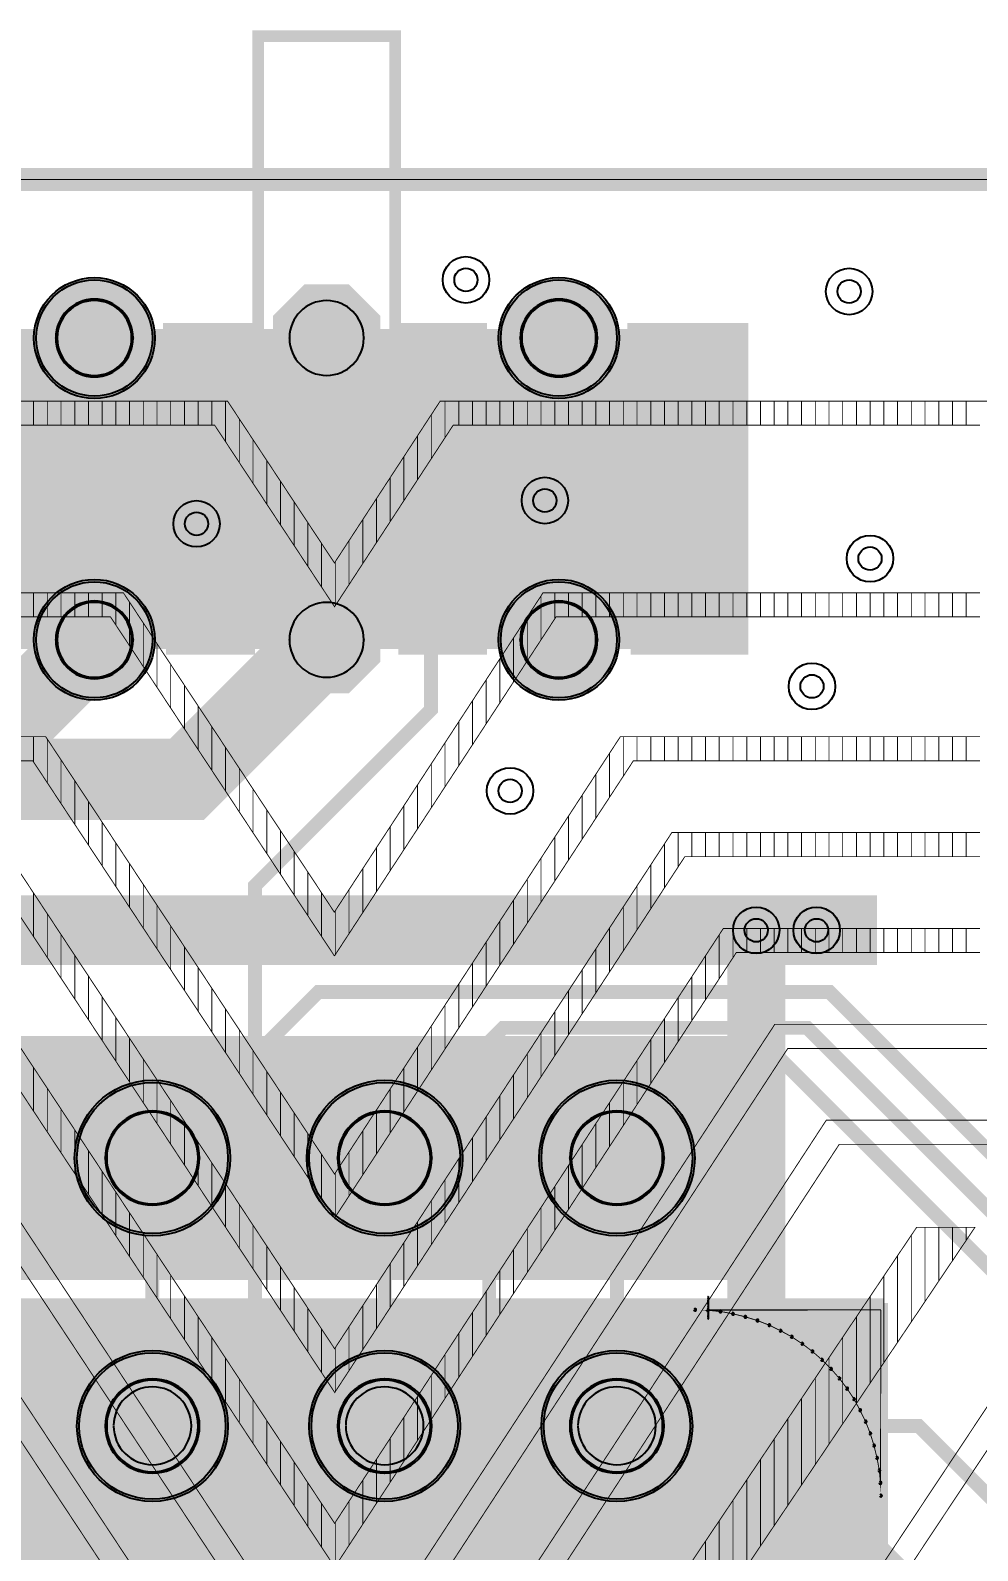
# Model space of a CAD drawing. Extents: x -57 to 2380, y -38 to 1737.
# Drawn here: x 462 to 870, y 1083 to 1737 of the extents above; entities that cross this region are included whole.
import ezdxf

# ---------------------------------------------------------------- set-up
doc = ezdxf.new("R2010")
doc.units = 9
for name, color, linetype, true_color in [('BoardOutline', 7, 'Continuous', 0xff00ff), ('BottomLayer', 7, 'Continuous', 0x0000ff), ('BottomSolderMaskLayer', 7, 'Continuous', 0xaa00ff), ('Document', 7, 'Continuous', 0xffffff), ('Hole', 7, 'Continuous', 0x222222), ('Multi-Layer', 7, 'Continuous', 0xc0c0c0), ('TopLayer', 7, 'Continuous', 0xff0000), ('TopSilkLayer', 7, 'Continuous', 0xffff00), ('TopSolderMaskLayer', 7, 'Continuous', 0x800080)]:
    doc.layers.add(name, color=color, linetype=linetype, true_color=true_color)

msp = doc.modelspace()

# ---------------------------------------------------------------- hatches: boundary and pattern name
at = {"layer": 'BottomSolderMaskLayer'}
for points in [[(464, 1604.96, 1), (516, 1604.96, 1)], [(664, 1604.96, 1), (716, 1604.96, 1)], [(464, 1475.04, 1), (516, 1475.04, 1)], [(664, 1475.04, 1), (716, 1475.04, 1)], [(481.5, 1251.97, 1), (548.5, 1251.97, 1)], [(581.5, 1251.97, 1), (648.5, 1251.97, 1)], [(681.5, 1251.97, 1), (748.5, 1251.97, 1)], [(482.5, 1136.61, 1), (547.5, 1136.61, 1)], [(582.5, 1136.61, 1), (647.5, 1136.61, 1)], [(682.5, 1136.61, 1), (747.5, 1136.61, 1)]]:
    msp.add_hatch(color=256, dxfattribs=at).paths.add_polyline_path(points)
at = {"layer": 'Document'}
for points in [[(769.13, 1608.89), (410.87, 1608.89), (410.87, 1471.1), (769.13, 1471.1)], [(765, 1201.97), (765, 1301.97), (65, 1301.97), (65, 1201.97)], [(830, 1191.61), (5, 1191.61), (5, 486.61), (830, 486.61)]]:
    msp.add_hatch(color=256, dxfattribs=at).paths.add_polyline_path(points)
at = {"layer": 'Multi-Layer'}
for points in [[(465, 1604.96, 1), (515, 1604.96, 1)], [(665, 1604.96, 1), (715, 1604.96, 1)], [(599.57, 1581.86), (613.1, 1595.39), (613.1, 1614.52), (599.57, 1628.05), (580.43, 1628.05), (566.9, 1614.52), (566.9, 1595.39), (580.43, 1581.86)], [(465, 1475.04, 1), (515, 1475.04, 1)], [(665, 1475.04, 1), (715, 1475.04, 1)], [(599.57, 1451.94), (613.1, 1465.47), (613.1, 1484.6), (599.57, 1498.13), (580.43, 1498.13), (566.9, 1484.6), (566.9, 1465.47), (580.43, 1451.94)], [(482.5, 1251.97, 1), (547.5, 1251.97, 1)], [(582.5, 1251.97, 1), (647.5, 1251.97, 1)], [(682.5, 1251.97, 1), (747.5, 1251.97, 1)], [(483.5, 1136.61, 1), (546.5, 1136.61, 1)], [(583.5, 1136.61, 1), (646.5, 1136.61, 1)], [(683.5, 1136.61, 1), (746.5, 1136.61, 1)]]:
    msp.add_hatch(color=256, dxfattribs=at).paths.add_polyline_path(points)
at = {"layer": 'TopSolderMaskLayer'}
for points in [[(464, 1604.96, 1), (516, 1604.96, 1)], [(664, 1604.96, 1), (716, 1604.96, 1)], [(464, 1475.04, 1), (516, 1475.04, 1)], [(664, 1475.04, 1), (716, 1475.04, 1)], [(481.5, 1251.97, 1), (548.5, 1251.97, 1)], [(581.5, 1251.97, 1), (648.5, 1251.97, 1)], [(681.5, 1251.97, 1), (748.5, 1251.97, 1)], [(482.5, 1136.61, 1), (547.5, 1136.61, 1)], [(582.5, 1136.61, 1), (647.5, 1136.61, 1)], [(682.5, 1136.61, 1), (747.5, 1136.61, 1)]]:
    msp.add_hatch(color=256, dxfattribs=at).paths.add_polyline_path(points)

# ---------------------------------------------------------------- linework, layer by layer
at = {"layer": 'BoardOutline', "const_width": 10}
msp.add_lwpolyline([(2165.35, 1673.22), (118.11, 1673.22)], dxfattribs=at)
at = {"layer": 'BottomLayer'}
for points, const_width in [([(1900, 215), (1860, 215), (1760, 115), (325, 115), (55, 385), (55, 725), (30, 750), (30, 1290), (160, 1420), (434.96, 1420), (490, 1475.04), (490, 1604.96)], 35), ([(590, 1475.04), (590, 1604.96)], 35), ([(315, 1251.97), (413.03, 1350), (775, 1350), (827, 1350)], 30), ([(515, 1136.61), (515, 1251.97), (586.51, 1323.48), (806.51, 1323.48), (915.5, 1214.5), (1065, 1065), (1260, 1065), (1430.31, 894.68), (1458.42, 894.68), (1458.42, 926.06), (1458.3, 926.18)], 6), ([(1458.03, 860.08), (1434.92, 860.08), (1245, 1050), (1055, 1050), (797, 1308), (666, 1308), (615, 1257), (615, 1251.97), (615, 1136.61)], 6), ([(1457.91, 794.72), (1457.91, 827.01), (1457.95, 827.05), (1442.95, 827.05), (1235, 1035), (1045, 1035), (786, 1294), (684, 1294), (660, 1270), (660, 1121), (635, 1096), (454.61, 1096), (415, 1135.61), (415, 1136.61), (415, 1251.97)], 6), ([(925, 1045), (925, 1056.61), (845, 1136.61), (715, 1136.61), (715, 1251.97)], 6)]:
    msp.add_lwpolyline(points, dxfattribs=dict(at, const_width=const_width))
at = {"layer": 'BottomSolderMaskLayer'}
for points in [[(473.36, 1604.86), (473.36, 1605.06)], [(506.64, 1604.86), (506.64, 1605.06)], [(673.36, 1604.86), (673.36, 1605.06)], [(706.64, 1604.86), (706.64, 1605.06)], [(473.36, 1474.94), (473.36, 1475.14)], [(506.64, 1474.94), (506.64, 1475.14)], [(673.36, 1474.94), (673.36, 1475.14)], [(706.64, 1474.94), (706.64, 1475.14)], [(494.71, 1251.98), (494.71, 1251.96)], [(535.29, 1251.98), (535.29, 1251.96)], [(594.71, 1251.98), (594.71, 1251.96)], [(635.29, 1251.98), (635.29, 1251.96)], [(694.71, 1251.98), (694.71, 1251.96)], [(735.29, 1251.98), (735.29, 1251.96)], [(514.99, 1156.91), (515.01, 1156.91)], [(614.99, 1156.91), (615.01, 1156.91)], [(714.99, 1156.91), (715.01, 1156.91)], [(514.99, 1116.31), (515.01, 1116.31)], [(614.99, 1116.31), (615.01, 1116.31)], [(714.99, 1116.31), (715.01, 1116.31)]]:
    msp.add_lwpolyline(points, close=True, dxfattribs=at)
for centre, radius in [((490, 1604.96), 26), ((690, 1604.96), 26), ((490, 1475.04), 26), ((690, 1475.04), 26), ((515, 1251.97), 33.5), ((615, 1251.97), 33.5), ((715, 1251.97), 33.5), ((515, 1136.61), 32.5), ((615, 1136.61), 32.5), ((715, 1136.61), 32.5)]:
    msp.add_circle(centre, radius, dxfattribs=at)
for centre, radius, start, end in [((490, 1605.06), 16.64, 360, 540), ((690, 1605.06), 16.64, 360, 540), ((490, 1604.86), 16.64, 540, 360), ((690, 1604.86), 16.64, 540, 360), ((490, 1475.14), 16.64, 360, 540), ((690, 1475.14), 16.64, 360, 540), ((490, 1474.94), 16.64, 540, 360), ((690, 1474.94), 16.64, 540, 360), ((515, 1251.98), 20.29, 360, 180), ((615, 1251.98), 20.29, 360, 180), ((715, 1251.98), 20.29, 360, 180), ((515, 1251.96), 20.29, 180, 360), ((615, 1251.96), 20.29, 180, 360), ((715, 1251.96), 20.29, 180, 360), ((514.99, 1136.61), 20.3, 450, 270), ((515.01, 1136.61), 20.3, 270, 450), ((614.99, 1136.61), 20.3, 450, 270), ((615.01, 1136.61), 20.3, 270, 450), ((714.99, 1136.61), 20.3, 450, 270), ((715.01, 1136.61), 20.3, 270, 450)]:
    msp.add_arc(centre, radius, start, end, dxfattribs=at)
at = {"layer": 'Document'}
for points, const_width in [([(-0.4, 1673.17), (2283.06, 1673.17), (2283.06, 836.56), (2283.06, -0.05), (-0.4, -0.05), (-0.4, 836.56), (-0.4, 1673.17)], 0.39), ([(401.89, 1309.51), (593.49, 1019.54), (782.99, 1309.51), (1045.88, 1309.51), (727.92, 830.6), (1045.63, 349.48), (786.61, 349.48), (593.91, 641.68), (403.25, 349.48), (142.92, 349.48), (460.55, 830.49), (139.94, 1309.51), (401.89, 1309.51)], 0.39), ([(162.17, 359.84), (397.64, 359.84), (593.86, 660.56), (792.19, 359.84), (1026.38, 359.84), (715.5, 830.62), (1026.58, 1299.15), (788.59, 1299.15), (593.54, 1000.69), (396.32, 1299.15), (159.33, 1299.15), (472.99, 830.53), (162.17, 359.84)], 0.39), ([(379.52, 1268.23), (593.5, 944.39), (805.15, 1268.23), (968.75, 1268.23), (678.24, 830.66), (968.72, 390.77), (808.67, 390.77), (593.54, 716.95), (380.72, 390.77), (219.47, 390.77), (509.95, 830.65), (217.07, 1268.23), (379.52, 1268.23)], 0.39), ([(238.73, 401.13), (375.11, 401.13), (593.5, 735.83), (814.25, 401.13), (949.47, 401.13), (667.71, 827.81), (665.82, 830.67), (949.44, 1257.87), (810.75, 1257.87), (593.54, 925.53), (373.95, 1257.87), (236.46, 1257.87), (522.39, 830.69), (238.73, 401.13)], 0.39), ([(1.9, 1186.61), (1.9, 486.61), (828.7, 486.61), (828.7, 1186.61), (1.9, 1186.61)], 6), ([(765, 1186.61), (765, 1086.61), (65, 1086.61), (65, 1186.61), (765, 1186.61)], 5)]:
    msp.add_lwpolyline(points, close=True, dxfattribs=dict(at, const_width=const_width))
at = {"layer": 'Document', "const_width": 0.39}
for points in [[(1547.22, 1577.82), (638.92, 1577.82), (593.38, 1508.14), (547.33, 1577.82), (-0.54, 1577.82)], [(463.82, 1567.47), (463.82, 1577.82)], [(469.73, 1567.47), (469.73, 1577.82)], [(475.63, 1567.47), (475.63, 1577.82)], [(481.54, 1567.47), (481.54, 1577.82)], [(487.44, 1567.47), (487.44, 1577.82)], [(493.35, 1567.47), (493.35, 1577.82)], [(499.25, 1567.47), (499.25, 1577.82)], [(505.16, 1567.47), (505.16, 1577.82)], [(511.06, 1567.47), (511.06, 1577.82)], [(516.97, 1567.47), (516.97, 1577.82)], [(522.87, 1567.47), (522.87, 1577.82)], [(528.78, 1567.47), (528.78, 1577.82)], [(534.69, 1567.47), (534.69, 1577.82)], [(540.59, 1567.47), (540.59, 1577.82)], [(546.5, 1560.31), (546.5, 1577.82)], [(640.98, 1562.05), (640.98, 1577.82)], [(646.89, 1567.47), (646.89, 1577.82)], [(652.8, 1567.47), (652.8, 1577.82)], [(658.7, 1567.47), (658.7, 1577.82)], [(664.61, 1567.47), (664.61, 1577.82)], [(670.51, 1567.47), (670.51, 1577.82)], [(676.42, 1567.47), (676.42, 1577.82)], [(682.32, 1567.47), (682.32, 1577.82)], [(688.23, 1567.47), (688.23, 1577.82)], [(694.13, 1567.47), (694.13, 1577.82)], [(700.04, 1567.47), (700.04, 1577.82)], [(705.95, 1567.47), (705.95, 1577.82)], [(711.85, 1567.47), (711.85, 1577.82)], [(717.76, 1567.47), (717.76, 1577.82)], [(723.66, 1567.47), (723.66, 1577.82)], [(729.57, 1567.47), (729.57, 1577.82)], [(735.47, 1567.47), (735.47, 1577.82)], [(741.38, 1567.47), (741.38, 1577.82)], [(747.28, 1567.47), (747.28, 1577.82)], [(753.19, 1567.47), (753.19, 1577.82)], [(759.09, 1567.47), (759.09, 1577.82)], [(765, 1567.47), (765, 1577.82)], [(770.91, 1567.47), (770.91, 1577.82)], [(776.81, 1567.47), (776.81, 1577.82)], [(782.72, 1567.47), (782.72, 1577.82)], [(788.62, 1567.47), (788.62, 1577.82)], [(794.53, 1567.47), (794.53, 1577.82)], [(800.43, 1567.47), (800.43, 1577.82)], [(806.34, 1567.47), (806.34, 1577.82)], [(812.24, 1567.47), (812.24, 1577.82)], [(818.15, 1567.47), (818.15, 1577.82)], [(824.06, 1567.47), (824.06, 1577.82)], [(829.96, 1567.47), (829.96, 1577.82)], [(835.87, 1567.47), (835.87, 1577.82)], [(841.77, 1567.47), (841.77, 1577.82)], [(847.68, 1567.47), (847.68, 1577.82)], [(853.58, 1567.47), (853.58, 1577.82)], [(859.49, 1567.47), (859.49, 1577.82)], [(865.39, 1567.47), (865.39, 1577.82)], [(635.08, 1553.01), (635.08, 1571.94)], [(457.91, 1567.47), (463.82, 1567.47), (469.73, 1567.47), (475.63, 1567.47), (481.54, 1567.47), (487.44, 1567.47), (493.35, 1567.47), (499.25, 1567.47), (505.16, 1567.47), (511.06, 1567.47), (516.97, 1567.47), (522.87, 1567.47), (528.78, 1567.47), (534.69, 1567.47), (540.59, 1567.47), (541.76, 1567.47), (564.21, 1533.49), (587.84, 1497.74), (593.43, 1489.28), (593.74, 1489.76), (623.27, 1534.94), (640.98, 1562.05), (644.53, 1567.47), (646.89, 1567.47), (652.8, 1567.47), (658.7, 1567.47), (664.61, 1567.47), (670.51, 1567.47), (676.42, 1567.47), (682.32, 1567.47), (688.23, 1567.47), (694.13, 1567.47), (700.04, 1567.47), (705.95, 1567.47), (711.85, 1567.47), (717.76, 1567.47), (723.66, 1567.47), (729.57, 1567.47), (735.47, 1567.47), (741.38, 1567.47), (747.28, 1567.47), (753.19, 1567.47), (759.09, 1567.47), (765, 1567.47), (770.91, 1567.47), (776.81, 1567.47), (782.72, 1567.47), (788.62, 1567.47), (794.53, 1567.47), (800.43, 1567.47), (806.34, 1567.47), (812.24, 1567.47), (818.15, 1567.47), (824.06, 1567.47), (829.96, 1567.47), (835.87, 1567.47), (841.77, 1567.47), (847.68, 1567.47), (853.58, 1567.47), (859.49, 1567.47), (865.39, 1567.47), (871.3, 1567.47)], [(644.53, 1567.47), (593.43, 1489.28), (541.76, 1567.47)], [(552.4, 1551.37), (552.4, 1570.15)], [(558.31, 1542.43), (558.31, 1561.21)], [(629.17, 1543.98), (629.17, 1562.91)], [(564.21, 1533.49), (564.21, 1552.28)], [(623.27, 1534.94), (623.27, 1553.87)], [(617.36, 1525.9), (617.36, 1544.84)], [(570.12, 1524.55), (570.12, 1543.34)], [(576.02, 1515.62), (576.02, 1534.4)], [(611.46, 1516.87), (611.46, 1535.8)], [(581.93, 1506.68), (581.93, 1525.46)], [(605.55, 1507.83), (605.55, 1526.76)], [(587.84, 1497.74), (587.84, 1516.52)], [(599.65, 1498.8), (599.65, 1517.73)], [(593.74, 1489.76), (593.74, 1508.69)], [(871.3, 1495.26), (865.39, 1495.26), (859.49, 1495.26), (853.58, 1495.26), (847.68, 1495.26), (841.77, 1495.26), (835.87, 1495.26), (829.96, 1495.26), (824.06, 1495.26), (818.15, 1495.26), (812.24, 1495.26), (806.34, 1495.26), (800.43, 1495.26), (794.53, 1495.26), (788.62, 1495.26), (782.72, 1495.26), (776.81, 1495.26), (770.91, 1495.26), (765, 1495.26), (759.09, 1495.26), (753.19, 1495.26), (747.28, 1495.26), (741.38, 1495.26), (735.47, 1495.26), (729.57, 1495.26), (723.66, 1495.26), (717.76, 1495.26), (711.85, 1495.26), (705.95, 1495.26), (700.04, 1495.26), (694.13, 1495.26), (688.23, 1495.26), (683.18, 1495.26), (623.27, 1403.61), (617.36, 1394.57), (611.46, 1385.54), (605.55, 1376.5), (593.33, 1357.81), (581.93, 1375.06), (546.5, 1428.68), (534.69, 1446.56), (522.87, 1464.43), (505.16, 1491.24), (502.5, 1495.26), (499.25, 1495.26), (493.35, 1495.26), (487.44, 1495.26), (481.54, 1495.26), (475.63, 1495.26), (469.73, 1495.26), (463.82, 1495.26), (457.91, 1495.26)], [(463.82, 1484.9), (463.82, 1495.26)], [(469.73, 1484.9), (469.73, 1495.26)], [(475.63, 1484.9), (475.63, 1495.26)], [(481.54, 1484.9), (481.54, 1495.26)], [(487.44, 1484.9), (487.44, 1495.26)], [(493.35, 1484.9), (493.35, 1495.26)], [(499.25, 1481.4), (499.25, 1495.26)], [(502.5, 1495.26), (593.33, 1357.81), (683.18, 1495.26)], [(682.32, 1475.02), (682.32, 1493.95)], [(688.23, 1484.06), (688.23, 1495.26)], [(694.13, 1484.9), (694.13, 1495.26)], [(700.04, 1484.9), (700.04, 1495.26)], [(705.95, 1484.9), (705.95, 1495.26)], [(711.85, 1484.9), (711.85, 1495.26)], [(717.76, 1484.9), (717.76, 1495.26)], [(723.66, 1484.9), (723.66, 1495.26)], [(729.57, 1484.9), (729.57, 1495.26)], [(735.47, 1484.9), (735.47, 1495.26)], [(741.38, 1484.9), (741.38, 1495.26)], [(747.28, 1484.9), (747.28, 1495.26)], [(753.19, 1484.9), (753.19, 1495.26)], [(759.09, 1484.9), (759.09, 1495.26)], [(765, 1484.9), (765, 1495.26)], [(770.91, 1484.9), (770.91, 1495.26)], [(776.81, 1484.9), (776.81, 1495.26)], [(782.72, 1484.9), (782.72, 1495.26)], [(788.62, 1484.9), (788.62, 1495.26)], [(794.53, 1484.9), (794.53, 1495.26)], [(800.43, 1484.9), (800.43, 1495.26)], [(806.34, 1484.9), (806.34, 1495.26)], [(812.24, 1484.9), (812.24, 1495.26)], [(818.15, 1484.9), (818.15, 1495.26)], [(824.06, 1484.9), (824.06, 1495.26)], [(829.96, 1484.9), (829.96, 1495.26)], [(835.87, 1484.9), (835.87, 1495.26)], [(841.77, 1484.9), (841.77, 1495.26)], [(847.68, 1484.9), (847.68, 1495.26)], [(853.58, 1484.9), (853.58, 1495.26)], [(859.49, 1484.9), (859.49, 1495.26)], [(865.39, 1484.9), (865.39, 1495.26)], [(505.16, 1472.46), (505.16, 1491.24)], [(457.91, 1484.9), (463.82, 1484.9), (469.73, 1484.9), (475.63, 1484.9), (481.54, 1484.9), (487.44, 1484.9), (493.35, 1484.9), (496.94, 1484.9), (593.38, 1338.95)], [(511.06, 1463.52), (511.06, 1482.31)], [(688.78, 1484.9), (593.38, 1338.95), (617.36, 1375.64), (623.27, 1384.68), (646.89, 1420.81), (658.7, 1438.88), (664.61, 1447.92), (670.51, 1456.95), (676.42, 1465.99), (688.78, 1484.9), (694.13, 1484.9), (700.04, 1484.9), (705.95, 1484.9), (711.85, 1484.9), (717.76, 1484.9), (723.66, 1484.9), (729.57, 1484.9), (735.47, 1484.9), (741.38, 1484.9), (747.28, 1484.9), (753.19, 1484.9), (759.09, 1484.9), (765, 1484.9), (770.91, 1484.9), (776.81, 1484.9), (782.72, 1484.9), (788.62, 1484.9), (794.53, 1484.9), (800.43, 1484.9), (806.34, 1484.9), (812.24, 1484.9), (818.15, 1484.9), (824.06, 1484.9), (829.96, 1484.9), (835.87, 1484.9), (841.77, 1484.9), (847.68, 1484.9), (853.58, 1484.9), (859.49, 1484.9), (865.39, 1484.9), (871.3, 1484.9)], [(676.42, 1465.99), (676.42, 1484.92)], [(516.97, 1454.59), (516.97, 1473.37)], [(670.51, 1456.95), (670.51, 1475.88)], [(664.61, 1447.92), (664.61, 1466.85)], [(522.87, 1445.65), (522.87, 1464.43)], [(528.78, 1436.71), (528.78, 1455.5)], [(658.7, 1438.88), (658.7, 1457.81)], [(534.69, 1427.77), (534.69, 1446.56)], [(652.8, 1429.85), (652.8, 1448.78)], [(646.89, 1420.81), (646.89, 1439.74)], [(871.3, 1433.35), (865.39, 1433.35), (859.49, 1433.35), (853.58, 1433.35), (847.68, 1433.35), (841.77, 1433.35), (835.87, 1433.35), (829.96, 1433.35), (824.06, 1433.35), (818.15, 1433.35), (812.24, 1433.35), (806.34, 1433.35), (800.43, 1433.35), (794.53, 1433.35), (788.62, 1433.35), (782.72, 1433.35), (776.81, 1433.35), (770.91, 1433.35), (765, 1433.35), (759.09, 1433.35), (753.19, 1433.35), (747.28, 1433.35), (741.38, 1433.35), (735.47, 1433.35), (729.57, 1433.35), (723.66, 1433.35), (717.76, 1433.35), (716.5, 1433.35), (593.43, 1245.05), (581.93, 1262.46), (564.21, 1289.28), (558.31, 1298.22), (540.59, 1325.03), (534.69, 1333.97), (522.87, 1351.85), (499.25, 1387.6), (481.54, 1414.42), (475.63, 1423.36), (469.03, 1433.35), (463.82, 1433.35), (457.91, 1433.35)], [(463.82, 1422.45), (463.82, 1433.35)], [(469.03, 1433.35), (593.43, 1245.05)], [(540.59, 1418.84), (540.59, 1437.62)], [(717.76, 1416.34), (717.76, 1433.35)], [(723.66, 1422.99), (723.66, 1433.35)], [(729.57, 1422.99), (729.57, 1433.35)], [(735.47, 1422.99), (735.47, 1433.35)], [(741.38, 1422.99), (741.38, 1433.35)], [(747.28, 1422.99), (747.28, 1433.35)], [(753.19, 1422.99), (753.19, 1433.35)], [(759.09, 1422.99), (759.09, 1433.35)], [(765, 1422.99), (765, 1433.35)], [(770.91, 1422.99), (770.91, 1433.35)], [(776.81, 1422.99), (776.81, 1433.35)], [(782.72, 1422.99), (782.72, 1433.35)], [(788.62, 1422.99), (788.62, 1433.35)], [(794.53, 1422.99), (794.53, 1433.35)], [(800.43, 1422.99), (800.43, 1433.35)], [(806.34, 1422.99), (806.34, 1433.35)], [(812.24, 1422.99), (812.24, 1433.35)], [(818.15, 1422.99), (818.15, 1433.35)], [(824.06, 1422.99), (824.06, 1433.35)], [(829.96, 1422.99), (829.96, 1433.35)], [(835.87, 1422.99), (835.87, 1433.35)], [(841.77, 1422.99), (841.77, 1433.35)], [(847.68, 1422.99), (847.68, 1433.35)], [(853.58, 1422.99), (853.58, 1433.35)], [(859.49, 1422.99), (859.49, 1433.35)], [(865.39, 1422.99), (865.39, 1433.35)], [(469.73, 1413.51), (469.73, 1432.3)], [(546.5, 1409.9), (546.5, 1428.68)], [(640.98, 1411.78), (640.98, 1430.71)], [(457.91, 1422.99), (463.46, 1422.99), (463.82, 1422.45), (469.73, 1413.51), (475.63, 1404.57), (487.44, 1386.69), (505.16, 1359.88), (522.87, 1333.06), (534.69, 1315.19), (540.59, 1306.25), (558.31, 1279.43), (576.02, 1252.62), (593.48, 1226.2), (593.74, 1226.59), (599.65, 1235.63), (605.55, 1244.67), (611.46, 1253.7), (722.11, 1422.99), (723.66, 1422.99), (729.57, 1422.99), (735.47, 1422.99), (741.38, 1422.99), (747.28, 1422.99), (753.19, 1422.99), (759.09, 1422.99), (765, 1422.99), (770.91, 1422.99), (776.81, 1422.99), (782.72, 1422.99), (788.62, 1422.99), (794.53, 1422.99), (800.43, 1422.99), (806.34, 1422.99), (812.24, 1422.99), (818.15, 1422.99), (824.06, 1422.99), (829.96, 1422.99), (835.87, 1422.99), (841.77, 1422.99), (847.68, 1422.99), (853.58, 1422.99), (859.49, 1422.99), (865.39, 1422.99), (871.3, 1422.99)], [(722.11, 1422.99), (593.48, 1226.2), (463.46, 1422.99)], [(475.63, 1404.57), (475.63, 1423.36)], [(635.08, 1402.74), (635.08, 1421.68)], [(711.85, 1407.3), (711.85, 1426.23)], [(481.54, 1395.63), (481.54, 1414.42)], [(552.4, 1400.96), (552.4, 1419.75)], [(705.95, 1398.27), (705.95, 1417.2)], [(558.31, 1392.03), (558.31, 1410.81)], [(629.17, 1393.71), (629.17, 1412.64)], [(700.04, 1389.23), (700.04, 1408.16)], [(487.44, 1386.69), (487.44, 1405.48)], [(564.21, 1383.09), (564.21, 1401.87)], [(623.27, 1384.68), (623.27, 1403.61)], [(493.35, 1377.76), (493.35, 1396.54)], [(617.36, 1375.64), (617.36, 1394.57)], [(694.13, 1380.2), (694.13, 1399.13)], [(446.63, 1392.06), (593.45, 1169.88), (738.66, 1392.06)], [(871.3, 1392.06), (865.39, 1392.06), (859.49, 1392.06), (853.58, 1392.06), (847.68, 1392.06), (841.77, 1392.06), (835.87, 1392.06), (829.96, 1392.06), (824.06, 1392.06), (818.15, 1392.06), (812.24, 1392.06), (806.34, 1392.06), (800.43, 1392.06), (794.53, 1392.06), (788.62, 1392.06), (782.72, 1392.06), (776.81, 1392.06), (770.91, 1392.06), (765, 1392.06), (759.09, 1392.06), (753.19, 1392.06), (747.28, 1392.06), (741.38, 1392.06), (738.66, 1392.06), (729.57, 1378.15), (723.66, 1369.12), (711.85, 1351.05), (694.13, 1323.94), (676.42, 1296.83), (664.61, 1278.76), (658.7, 1269.72), (646.89, 1251.65), (629.17, 1224.54), (611.46, 1197.43), (599.65, 1179.36), (593.74, 1170.33), (593.45, 1169.88), (564.21, 1214.12), (558.31, 1223.06), (552.4, 1231.99), (546.5, 1240.93), (540.59, 1249.87), (516.97, 1285.62), (511.06, 1294.55), (505.16, 1303.49), (481.54, 1339.24), (475.63, 1348.18), (452.01, 1383.92)], [(499.25, 1368.82), (499.25, 1387.6)], [(570.12, 1374.15), (570.12, 1392.94)], [(688.23, 1371.16), (688.23, 1390.09)], [(735.47, 1368.26), (735.47, 1387.19)], [(741.38, 1377.29), (741.38, 1392.06)], [(747.28, 1381.71), (747.28, 1392.06)], [(753.19, 1381.71), (753.19, 1392.06)], [(759.09, 1381.71), (759.09, 1392.06)], [(765, 1381.71), (765, 1392.06)], [(770.91, 1381.71), (770.91, 1392.06)], [(776.81, 1381.71), (776.81, 1392.06)], [(782.72, 1381.71), (782.72, 1392.06)], [(788.62, 1381.71), (788.62, 1392.06)], [(794.53, 1381.71), (794.53, 1392.06)], [(800.43, 1381.71), (800.43, 1392.06)], [(806.34, 1381.71), (806.34, 1392.06)], [(812.24, 1381.71), (812.24, 1392.06)], [(818.15, 1381.71), (818.15, 1392.06)], [(824.06, 1381.71), (824.06, 1392.06)], [(829.96, 1381.71), (829.96, 1392.06)], [(835.87, 1381.71), (835.87, 1392.06)], [(841.77, 1381.71), (841.77, 1392.06)], [(847.68, 1381.71), (847.68, 1392.06)], [(853.58, 1381.71), (853.58, 1392.06)], [(859.49, 1381.71), (859.49, 1392.06)], [(865.39, 1381.71), (865.39, 1392.06)], [(441.06, 1381.71), (528.78, 1248.96), (534.69, 1240.02), (540.59, 1231.08), (546.5, 1222.15), (552.4, 1213.21), (558.31, 1204.27), (564.21, 1195.34), (593.5, 1151.02), (605.55, 1169.47), (617.36, 1187.54), (623.27, 1196.58), (635.08, 1214.65), (652.8, 1241.76), (670.51, 1268.86), (682.32, 1286.94), (688.23, 1295.97), (700.04, 1314.04), (717.76, 1341.15), (735.47, 1368.26), (744.26, 1381.71), (747.28, 1381.71), (753.19, 1381.71), (759.09, 1381.71), (765, 1381.71), (770.91, 1381.71), (776.81, 1381.71), (782.72, 1381.71), (788.62, 1381.71), (794.53, 1381.71), (800.43, 1381.71), (806.34, 1381.71), (812.24, 1381.71), (818.15, 1381.71), (824.06, 1381.71), (829.96, 1381.71), (835.87, 1381.71), (841.77, 1381.71), (847.68, 1381.71), (853.58, 1381.71), (859.49, 1381.71), (865.39, 1381.71), (871.3, 1381.71)], [(744.26, 1381.71), (593.5, 1151.02), (441.06, 1381.71)], [(576.02, 1365.21), (576.02, 1384)], [(611.46, 1366.61), (611.46, 1385.54)], [(682.32, 1362.13), (682.32, 1381.06)], [(505.16, 1359.88), (505.16, 1378.66)], [(581.93, 1356.28), (581.93, 1375.06)], [(605.55, 1357.57), (605.55, 1376.5)], [(729.57, 1359.22), (729.57, 1378.15)], [(511.06, 1350.94), (511.06, 1369.73)], [(676.42, 1353.09), (676.42, 1372.02)], [(723.66, 1350.19), (723.66, 1369.12)], [(463.82, 1347.27), (463.82, 1366.05)], [(587.84, 1347.34), (587.84, 1366.12)], [(599.65, 1348.54), (599.65, 1367.47)], [(670.51, 1344.05), (670.51, 1362.99)], [(469.73, 1338.33), (469.73, 1357.11)], [(516.97, 1342), (516.97, 1360.79)], [(593.74, 1339.5), (593.74, 1358.43)], [(717.76, 1341.15), (717.76, 1360.08)], [(424.26, 1350.78), (593.46, 1094.72), (760.83, 1350.78)], [(871.3, 1350.78), (865.39, 1350.78), (859.49, 1350.78), (853.58, 1350.78), (847.68, 1350.78), (841.77, 1350.78), (835.87, 1350.78), (829.96, 1350.78), (824.06, 1350.78), (818.15, 1350.78), (812.24, 1350.78), (806.34, 1350.78), (800.43, 1350.78), (794.53, 1350.78), (788.62, 1350.78), (782.72, 1350.78), (776.81, 1350.78), (770.91, 1350.78), (765, 1350.78), (760.83, 1350.78), (646.89, 1176.46), (629.17, 1149.36), (605.55, 1113.22), (593.46, 1094.72), (540.59, 1174.73), (463.82, 1290.91), (446.1, 1317.72)], [(475.63, 1329.39), (475.63, 1348.18)], [(522.87, 1333.06), (522.87, 1351.85)], [(664.61, 1335.02), (664.61, 1353.95)], [(711.85, 1332.11), (711.85, 1351.05)], [(759.09, 1329.19), (759.09, 1348.12)], [(765, 1338.23), (765, 1350.78)], [(770.91, 1340.42), (770.91, 1350.78)], [(776.81, 1340.42), (776.81, 1350.78)], [(782.72, 1340.42), (782.72, 1350.78)], [(788.62, 1340.42), (788.62, 1350.78)], [(794.53, 1340.42), (794.53, 1350.78)], [(800.43, 1340.42), (800.43, 1350.78)], [(806.34, 1340.42), (806.34, 1350.78)], [(812.24, 1340.42), (812.24, 1350.78)], [(818.15, 1340.42), (818.15, 1350.78)], [(824.06, 1340.42), (824.06, 1350.78)], [(829.96, 1340.42), (829.96, 1350.78)], [(835.87, 1340.42), (835.87, 1350.78)], [(841.77, 1340.42), (841.77, 1350.78)], [(847.68, 1340.42), (847.68, 1350.78)], [(853.58, 1340.42), (853.58, 1350.78)], [(859.49, 1340.42), (859.49, 1350.78)], [(865.39, 1340.42), (865.39, 1350.78)], [(528.78, 1324.13), (528.78, 1342.91)], [(658.7, 1325.98), (658.7, 1344.92)], [(705.95, 1323.08), (705.95, 1342.01)], [(593.51, 1075.86), (418.69, 1340.42)], [(457.91, 1281.06), (475.63, 1254.25), (493.35, 1227.44), (516.97, 1191.69), (534.69, 1164.88), (552.4, 1138.07), (570.12, 1111.26), (587.84, 1084.45), (593.51, 1075.86), (766.43, 1340.42), (770.91, 1340.42), (776.81, 1340.42), (782.72, 1340.42), (788.62, 1340.42), (794.53, 1340.42), (800.43, 1340.42), (806.34, 1340.42), (812.24, 1340.42), (818.15, 1340.42), (824.06, 1340.42), (829.96, 1340.42), (835.87, 1340.42), (841.77, 1340.42), (847.68, 1340.42), (853.58, 1340.42), (859.49, 1340.42), (865.39, 1340.42), (871.3, 1340.42)], [(481.54, 1320.46), (481.54, 1339.24)], [(652.8, 1316.95), (652.8, 1335.88)], [(753.19, 1320.16), (753.19, 1339.09)], [(487.44, 1311.52), (487.44, 1330.3)], [(534.69, 1315.19), (534.69, 1333.97)], [(700.04, 1314.04), (700.04, 1332.97)], [(747.28, 1311.12), (747.28, 1330.05)], [(540.59, 1306.25), (540.59, 1325.03)], [(646.89, 1307.91), (646.89, 1326.84)], [(694.13, 1305.01), (694.13, 1323.94)], [(493.35, 1302.58), (493.35, 1321.37)], [(546.5, 1297.31), (546.5, 1316.1)], [(640.98, 1298.88), (640.98, 1317.81)], [(741.38, 1302.09), (741.38, 1321.02)], [(499.25, 1293.64), (499.25, 1312.43)], [(635.08, 1289.84), (635.08, 1308.77)], [(688.23, 1295.97), (688.23, 1314.9)], [(735.47, 1293.05), (735.47, 1311.98)], [(505.16, 1284.71), (505.16, 1303.49)], [(552.4, 1288.37), (552.4, 1307.16)], [(682.32, 1286.94), (682.32, 1305.87)], [(729.57, 1284.02), (729.57, 1302.95)], [(558.31, 1279.43), (558.31, 1298.22)], [(629.17, 1280.81), (629.17, 1299.74)], [(676.42, 1277.9), (676.42, 1296.83)], [(463.82, 1272.13), (463.82, 1290.91)], [(511.06, 1275.77), (511.06, 1294.55)], [(564.21, 1270.5), (564.21, 1289.28)], [(623.27, 1271.77), (623.27, 1290.7)], [(723.66, 1274.98), (723.66, 1293.91)], [(516.97, 1266.83), (516.97, 1285.62)], [(670.51, 1268.86), (670.51, 1287.79)], [(717.76, 1265.95), (717.76, 1284.88)], [(469.73, 1263.19), (469.73, 1281.97)], [(522.87, 1257.9), (522.87, 1276.68)], [(570.12, 1261.56), (570.12, 1280.34)], [(617.36, 1262.74), (617.36, 1281.67)], [(664.61, 1259.83), (664.61, 1278.76)], [(475.63, 1254.25), (475.63, 1273.04)], [(576.02, 1252.62), (576.02, 1271.4)], [(611.46, 1253.7), (611.46, 1272.63)], [(658.7, 1250.79), (658.7, 1269.72)], [(711.85, 1256.91), (711.85, 1275.84)], [(481.54, 1245.32), (481.54, 1264.1)], [(528.78, 1248.96), (528.78, 1267.74)], [(605.55, 1244.67), (605.55, 1263.6)], [(705.95, 1247.88), (705.95, 1266.81)], [(534.69, 1240.02), (534.69, 1258.81)], [(581.93, 1243.68), (581.93, 1262.46)], [(652.8, 1241.76), (652.8, 1260.69)], [(700.04, 1238.84), (700.04, 1257.77)], [(487.44, 1236.38), (487.44, 1255.16)], [(540.59, 1231.08), (540.59, 1249.87)], [(587.84, 1234.74), (587.84, 1253.53)], [(599.65, 1235.63), (599.65, 1254.56)], [(646.89, 1232.72), (646.89, 1251.65)], [(493.35, 1227.44), (493.35, 1246.23)], [(593.74, 1226.59), (593.74, 1245.53)], [(694.13, 1229.81), (694.13, 1248.74)], [(499.25, 1218.5), (499.25, 1237.29)], [(546.5, 1222.15), (546.5, 1240.93)], [(640.98, 1223.68), (640.98, 1242.61)], [(688.23, 1220.77), (688.23, 1239.7)], [(552.4, 1213.21), (552.4, 1231.99)], [(635.08, 1214.65), (635.08, 1233.58)], [(682.32, 1211.74), (682.32, 1230.67)], [(338.88, 1224.54), (592.28, 847.93), (844.07, 1222.13)], [(505.16, 1209.57), (505.16, 1228.35)], [(629.17, 1205.61), (629.17, 1224.54)], [(511.06, 1200.63), (511.06, 1219.41)], [(558.31, 1204.27), (558.31, 1223.06)], [(869.18, 1222.13), (604.78, 829.36)], [(676.42, 1202.7), (676.42, 1221.63)], [(853.58, 1198.96), (853.58, 1222.13), (847.68, 1222.13), (844.07, 1222.13), (782.72, 1130.96), (765, 1104.63), (747.28, 1078.3)], [(765, 1067.37), (806.34, 1128.78), (818.15, 1146.33), (829.96, 1163.87), (841.77, 1181.42), (853.58, 1198.96), (865.39, 1216.51), (869.18, 1222.13), (865.39, 1222.13), (859.49, 1222.13), (859.49, 1207.74)], [(841.77, 1181.42), (841.77, 1218.73)], [(847.68, 1190.19), (847.68, 1222.13)], [(853.58, 1222.13), (859.49, 1222.13)], [(865.39, 1216.51), (865.39, 1222.13)], [(516.97, 1191.69), (516.97, 1210.48)], [(564.21, 1195.34), (564.21, 1214.12)], [(623.27, 1196.58), (623.27, 1215.51)], [(670.51, 1193.67), (670.51, 1212.6)], [(570.12, 1186.4), (570.12, 1205.18)], [(617.36, 1187.54), (617.36, 1206.47)], [(835.87, 1172.65), (835.87, 1209.95)], [(522.87, 1182.76), (522.87, 1201.54)], [(611.46, 1178.5), (611.46, 1197.43)], [(664.61, 1184.63), (664.61, 1203.57)], [(829.96, 1163.87), (829.96, 1201.17)], [(528.78, 1173.82), (528.78, 1192.6)], [(576.02, 1177.46), (576.02, 1196.25)], [(658.7, 1175.6), (658.7, 1194.53)], [(824.06, 1155.1), (824.06, 1192.4)], [(581.93, 1168.53), (581.93, 1187.31)], [(605.55, 1169.47), (605.55, 1188.4)], [(652.8, 1166.56), (652.8, 1185.5)], [(754.4, 1186.61), (828.7, 1186.61), (754.2, 1186.41), (759.6, 1185.91), (765, 1184.91), (770.3, 1183.61), (775.5, 1182.01), (780.6, 1180.01), (785.5, 1177.61), (790.3, 1175.01), (794.8, 1172.01), (799.2, 1168.71), (803.3, 1165.11), (807.2, 1161.21), (810.8, 1157.11), (814.1, 1152.71), (817.1, 1148.21), (819.7, 1143.41), (822.1, 1138.51), (824.1, 1133.41), (825.7, 1128.21), (827, 1122.91), (828, 1117.51), (828.5, 1112.11), (828.7, 1186.61)], [(754.4, 1186.41), (754.2, 1186.41)], [(534.69, 1164.88), (534.69, 1183.67)], [(587.84, 1159.59), (587.84, 1178.37)], [(599.65, 1160.43), (599.65, 1179.36)], [(818.15, 1146.33), (818.15, 1183.62)], [(540.59, 1155.94), (540.59, 1174.73)], [(646.89, 1157.53), (646.89, 1176.46)], [(812.24, 1137.56), (812.24, 1174.84)], [(546.5, 1147.01), (546.5, 1165.79)], [(593.74, 1151.4), (593.74, 1170.33)], [(640.98, 1148.49), (640.98, 1167.43)], [(806.34, 1128.78), (806.34, 1166.07)], [(635.08, 1139.46), (635.08, 1158.39)], [(552.4, 1138.07), (552.4, 1156.85)], [(800.43, 1120.01), (800.43, 1157.29)], [(558.31, 1129.13), (558.31, 1147.92)], [(629.17, 1130.42), (629.17, 1149.36)], [(794.53, 1111.24), (794.53, 1148.51)], [(564.21, 1120.2), (564.21, 1138.98)], [(623.27, 1121.39), (623.27, 1140.32)], [(788.62, 1102.46), (788.62, 1139.74)], [(570.12, 1111.26), (570.12, 1130.04)], [(617.36, 1112.35), (617.36, 1131.29)], [(782.72, 1093.69), (782.72, 1130.96)], [(576.02, 1102.32), (576.02, 1121.11)], [(611.46, 1103.32), (611.46, 1122.25)], [(776.81, 1084.92), (776.81, 1122.18)], [(605.55, 1094.28), (605.55, 1113.22)], [(770.91, 1076.15), (770.91, 1113.41)], [(581.93, 1093.39), (581.93, 1112.17)], [(587.84, 1084.45), (587.84, 1103.23)], [(599.65, 1085.25), (599.65, 1104.18)], [(765, 1067.37), (765, 1104.63)], [(593.74, 1076.22), (593.74, 1095.15)], [(759.09, 1058.6), (759.09, 1095.85)], [(753.19, 1049.83), (753.19, 1087.08)]]:
    msp.add_lwpolyline(points, dxfattribs=at)
at = {"layer": 'Document'}
for centre, radius, start, end in [((754.33, 1192.26), 0.05, 66.8699, 6.8699), ((754.33, 1192.16), 0.05, 66.8699, 6.8699), ((754.33, 1192.06), 0.05, 66.8699, 6.8699), ((754.33, 1191.96), 0.05, 66.8699, 6.8699), ((754.33, 1191.86), 0.05, 66.8699, 6.8699), ((754.33, 1191.76), 0.05, 66.8699, 6.8699), ((754.33, 1191.76), 0.05, 66.8699, 6.8699), ((754.33, 1191.66), 0.05, 66.8699, 6.8699), ((754.33, 1191.56), 0.05, 66.8699, 6.8699), ((754.33, 1191.46), 0.05, 66.8699, 6.8699), ((754.33, 1191.36), 0.05, 66.8699, 6.8699), ((754.33, 1191.26), 0.05, 66.8699, 6.8699), ((754.33, 1191.16), 0.05, 66.8699, 6.8699), ((754.33, 1191.06), 0.05, 66.8699, 6.8699), ((748.7, 1186.62), 0.5, 181.05209, 160.02326), ((748.7, 1186.62), 0.5, 181.05209, 160.02326), ((748.7, 1186.62), 0.5, 181.05209, 160.02326), ((748.7, 1186.62), 0.5, 181.05209, 160.02326), ((748.7, 1186.62), 0.5, 181.05209, 160.02326), ((748.7, 1186.62), 0.5, 181.05209, 160.02326), ((754.2, 1186.42), 0.5, 181.05209, 160.02326), ((754.2, 1186.42), 0.5, 181.05209, 160.02326), ((754.2, 1186.42), 0.5, 181.05209, 160.02326), ((754.33, 1190.96), 0.05, 66.8699, 6.8699), ((754.33, 1190.86), 0.05, 66.8699, 6.8699), ((754.33, 1190.76), 0.05, 66.8699, 6.8699), ((754.33, 1190.66), 0.05, 66.8699, 6.8699), ((754.33, 1190.56), 0.05, 66.8699, 6.8699), ((754.33, 1190.46), 0.05, 66.8699, 6.8699), ((754.33, 1190.36), 0.05, 66.8699, 6.8699), ((754.33, 1190.26), 0.05, 66.8699, 6.8699), ((754.33, 1190.16), 0.05, 66.8699, 6.8699), ((754.33, 1190.06), 0.05, 66.8699, 6.8699), ((754.33, 1189.96), 0.05, 66.8699, 6.8699), ((754.33, 1189.86), 0.05, 66.8699, 6.8699), ((754.33, 1189.76), 0.05, 66.8699, 6.8699), ((754.33, 1189.66), 0.05, 66.8699, 6.8699), ((754.33, 1189.56), 0.05, 66.8699, 6.8699), ((754.33, 1189.46), 0.05, 66.8699, 6.8699), ((754.33, 1189.36), 0.05, 66.8699, 6.8699), ((754.33, 1189.26), 0.05, 66.8699, 6.8699), ((754.33, 1189.16), 0.05, 66.8699, 6.8699), ((754.33, 1189.06), 0.05, 66.8699, 6.8699), ((754.33, 1188.96), 0.05, 66.8699, 6.8699), ((754.33, 1188.86), 0.05, 66.8699, 6.8699), ((754.33, 1188.76), 0.05, 66.8699, 6.8699), ((754.33, 1188.66), 0.05, 66.8699, 6.8699), ((754.33, 1188.56), 0.05, 66.8699, 6.8699), ((754.33, 1188.46), 0.05, 66.8699, 6.8699), ((754.33, 1188.36), 0.05, 66.8699, 6.8699), ((754.33, 1188.26), 0.05, 66.8699, 6.8699), ((754.33, 1188.16), 0.05, 66.8699, 6.8699), ((754.33, 1188.06), 0.05, 66.8699, 6.8699), ((754.33, 1187.96), 0.05, 66.8699, 6.8699), ((754.33, 1187.86), 0.05, 66.8699, 6.8699), ((754.33, 1187.76), 0.05, 66.8699, 6.8699), ((754.33, 1187.66), 0.05, 66.8699, 6.8699), ((754.33, 1187.56), 0.05, 66.8699, 6.8699), ((754.33, 1187.46), 0.05, 66.8699, 6.8699), ((754.33, 1187.36), 0.05, 66.8699, 6.8699), ((754.33, 1187.26), 0.05, 66.8699, 6.8699), ((754.33, 1187.16), 0.05, 66.8699, 6.8699), ((754.33, 1187.06), 0.05, 66.8699, 6.8699), ((754.33, 1186.96), 0.05, 66.8699, 6.8699), ((754.33, 1186.86), 0.05, 66.8699, 6.8699), ((754.33, 1186.76), 0.05, 66.8699, 6.8699), ((754.33, 1186.66), 0.05, 66.8699, 6.8699), ((754.33, 1186.56), 0.05, 66.8699, 6.8699), ((754.33, 1186.46), 0.05, 66.8699, 6.8699), ((754.33, 1186.36), 0.05, 66.8699, 6.8699), ((754.33, 1186.26), 0.05, 66.8699, 6.8699), ((754.33, 1186.16), 0.05, 66.8699, 6.8699), ((754.33, 1186.06), 0.05, 66.8699, 6.8699), ((754.33, 1185.96), 0.05, 66.8699, 6.8699), ((754.33, 1185.86), 0.05, 66.8699, 6.8699), ((754.33, 1185.76), 0.05, 66.8699, 6.8699), ((754.33, 1185.66), 0.05, 66.8699, 6.8699), ((754.33, 1185.56), 0.05, 66.8699, 6.8699), ((754.33, 1185.46), 0.05, 66.8699, 6.8699), ((754.33, 1185.36), 0.05, 66.8699, 6.8699), ((754.33, 1185.26), 0.05, 66.8699, 6.8699), ((754.33, 1185.16), 0.05, 66.8699, 6.8699), ((754.33, 1185.06), 0.05, 66.8699, 6.8699), ((754.33, 1184.96), 0.05, 66.8699, 6.8699), ((754.33, 1184.86), 0.05, 66.8699, 6.8699), ((754.33, 1184.76), 0.05, 66.8699, 6.8699), ((754.33, 1184.66), 0.05, 66.8699, 6.8699), ((754.33, 1184.56), 0.05, 66.8699, 6.8699), ((754.33, 1184.46), 0.05, 66.8699, 6.8699), ((759.6, 1185.92), 0.5, 181.05209, 160.02326), ((759.6, 1185.92), 0.5, 181.05209, 160.02326), ((759.6, 1185.92), 0.5, 181.05209, 160.02326), ((765, 1184.92), 0.5, 181.05209, 160.02326), ((765, 1184.92), 0.5, 181.05209, 160.02326), ((765, 1184.92), 0.5, 181.05209, 160.02326), ((754.33, 1184.36), 0.05, 66.8699, 6.8699), ((754.33, 1184.26), 0.05, 66.8699, 6.8699), ((754.33, 1184.16), 0.05, 66.8699, 6.8699), ((754.33, 1184.06), 0.05, 66.8699, 6.8699), ((754.33, 1183.96), 0.05, 66.8699, 6.8699), ((754.33, 1183.86), 0.05, 66.8699, 6.8699), ((754.33, 1183.76), 0.05, 66.8699, 6.8699), ((754.33, 1183.66), 0.05, 66.8699, 6.8699), ((754.33, 1183.56), 0.05, 66.8699, 6.8699), ((754.33, 1183.46), 0.05, 66.8699, 6.8699), ((754.33, 1183.36), 0.05, 66.8699, 6.8699), ((754.33, 1183.26), 0.05, 66.8699, 6.8699), ((754.33, 1183.16), 0.05, 66.8699, 6.8699), ((754.33, 1183.06), 0.05, 66.8699, 6.8699), ((754.33, 1182.96), 0.05, 66.8699, 6.8699), ((754.33, 1182.86), 0.05, 66.8699, 6.8699), ((754.33, 1182.76), 0.05, 66.8699, 6.8699), ((770.3, 1183.62), 0.5, 181.05209, 160.02326), ((770.3, 1183.62), 0.5, 181.05209, 160.02326), ((770.3, 1183.62), 0.5, 181.05209, 160.02326), ((775.5, 1182.02), 0.5, 181.05209, 160.02326), ((775.5, 1182.02), 0.5, 181.05209, 160.02326), ((775.5, 1182.02), 0.5, 181.05209, 160.02326), ((780.6, 1180.02), 0.5, 181.05209, 160.02326), ((780.6, 1180.02), 0.5, 181.05209, 160.02326), ((780.6, 1180.02), 0.5, 181.05209, 160.02326), ((785.5, 1177.62), 0.5, 181.05209, 160.02326), ((785.5, 1177.62), 0.5, 181.05209, 160.02326), ((785.5, 1177.62), 0.5, 181.05209, 160.02326), ((790.3, 1175.02), 0.5, 181.05209, 160.02326), ((790.3, 1175.02), 0.5, 181.05209, 160.02326), ((790.3, 1175.02), 0.5, 181.05209, 160.02326), ((794.8, 1172.02), 0.5, 181.05209, 160.02326), ((794.8, 1172.02), 0.5, 181.05209, 160.02326), ((794.8, 1172.02), 0.5, 181.05209, 160.02326), ((799.2, 1168.72), 0.5, 181.05209, 160.02326), ((799.2, 1168.72), 0.5, 181.05209, 160.02326), ((799.2, 1168.72), 0.5, 181.05209, 160.02326), ((803.3, 1165.12), 0.5, 181.05209, 160.02326), ((803.3, 1165.12), 0.5, 181.05209, 160.02326), ((803.3, 1165.12), 0.5, 181.05209, 160.02326), ((807.2, 1161.22), 0.5, 181.05209, 160.02326), ((807.2, 1161.22), 0.5, 181.05209, 160.02326), ((807.2, 1161.22), 0.5, 181.05209, 160.02326), ((515, 1136.7), 16.75, 180.30786, 179.69214), ((515, 1136.7), 16.75, 180.30786, 179.69214), ((615, 1136.7), 16.75, 180.30786, 179.69214), ((615, 1136.7), 16.75, 180.30786, 179.69214), ((715, 1136.7), 16.75, 180.30786, 179.69214), ((715, 1136.7), 16.75, 180.30786, 179.69214), ((810.8, 1157.12), 0.5, 181.05209, 160.02326), ((810.8, 1157.12), 0.5, 181.05209, 160.02326), ((810.8, 1157.12), 0.5, 181.05209, 160.02326), ((814.1, 1152.72), 0.5, 181.05209, 160.02326), ((814.1, 1152.72), 0.5, 181.05209, 160.02326), ((814.1, 1152.72), 0.5, 181.05209, 160.02326), ((817.1, 1148.22), 0.5, 181.05209, 160.02326), ((817.1, 1148.22), 0.5, 181.05209, 160.02326), ((817.1, 1148.22), 0.5, 181.05209, 160.02326), ((819.7, 1143.42), 0.5, 181.05209, 160.02326), ((819.7, 1143.42), 0.5, 181.05209, 160.02326), ((819.7, 1143.42), 0.5, 181.05209, 160.02326), ((822.1, 1138.52), 0.5, 181.05209, 160.02326), ((822.1, 1138.52), 0.5, 181.05209, 160.02326), ((822.1, 1138.52), 0.5, 181.05209, 160.02326), ((824.1, 1133.42), 0.5, 181.05209, 160.02326), ((824.1, 1133.42), 0.5, 181.05209, 160.02326), ((824.1, 1133.42), 0.5, 181.05209, 160.02326), ((825.7, 1128.22), 0.5, 181.05209, 160.02326), ((825.7, 1128.22), 0.5, 181.05209, 160.02326), ((825.7, 1128.22), 0.5, 181.05209, 160.02326), ((827, 1122.92), 0.5, 181.05209, 160.02326), ((827, 1122.92), 0.5, 181.05209, 160.02326), ((827, 1122.92), 0.5, 181.05209, 160.02326), ((828, 1117.52), 0.5, 181.05209, 160.02326), ((828, 1117.52), 0.5, 181.05209, 160.02326), ((828, 1117.52), 0.5, 181.05209, 160.02326), ((828.5, 1112.12), 0.5, 181.05209, 160.02326), ((828.5, 1112.12), 0.5, 181.05209, 160.02326), ((828.5, 1112.12), 0.5, 181.05209, 160.02326), ((828.7, 1106.62), 0.5, 181.05209, 160.02326), ((828.7, 1106.62), 0.5, 181.05209, 160.02326), ((828.7, 1106.62), 0.5, 181.05209, 160.02326)]:
    msp.add_arc(centre, radius, start, end, dxfattribs=at)
at = {"layer": 'Hole'}
for centre in [(650, 1630), (815, 1625), (684, 1535), (534, 1525), (824, 1510), (799, 1455), (669, 1410), (775, 1350), (801, 1350)]:
    msp.add_circle(centre, 5, dxfattribs=at)
at = {"layer": 'Multi-Layer'}
for points in [[(474, 1604.86), (474, 1605.06)], [(506, 1604.86), (506, 1605.06)], [(574, 1604.86), (574, 1605.06)], [(606, 1604.86), (606, 1605.06)], [(674, 1604.86), (674, 1605.06)], [(706, 1604.86), (706, 1605.06)], [(474, 1474.94), (474, 1475.14)], [(506, 1474.94), (506, 1475.14)], [(574, 1474.94), (574, 1475.14)], [(606, 1474.94), (606, 1475.14)], [(674, 1474.94), (674, 1475.14)], [(706, 1474.94), (706, 1475.14)], [(495.32, 1251.98), (495.32, 1251.96)], [(534.68, 1251.98), (534.68, 1251.96)], [(595.32, 1251.98), (595.32, 1251.96)], [(634.68, 1251.98), (634.68, 1251.96)], [(695.32, 1251.98), (695.32, 1251.96)], [(734.68, 1251.98), (734.68, 1251.96)], [(515, 1156.29), (515, 1156.29)], [(615, 1156.29), (615, 1156.29)], [(715, 1156.29), (715, 1156.29)], [(515, 1116.93), (515, 1116.93)], [(615, 1116.93), (615, 1116.93)], [(715, 1116.93), (715, 1116.93)]]:
    msp.add_lwpolyline(points, close=True, dxfattribs=at)
for centre, radius in [((650, 1630), 10), ((490, 1604.96), 25), ((690, 1604.96), 25), ((815, 1625), 10), ((684, 1535), 10), ((534, 1525), 10), ((824, 1510), 10), ((490, 1475.04), 25), ((690, 1475.04), 25), ((799, 1455), 10), ((669, 1410), 10), ((775, 1350), 10), ((801, 1350), 10), ((515, 1251.97), 32.5), ((615, 1251.97), 32.5), ((715, 1251.97), 32.5), ((515, 1136.61), 31.5), ((615, 1136.61), 31.5), ((715, 1136.61), 31.5)]:
    msp.add_circle(centre, radius, dxfattribs=at)
for centre, radius, start, end in [((490, 1605.06), 16, 360, 540), ((590, 1605.06), 16, 360, 540), ((690, 1605.06), 16, 360, 540), ((490, 1604.86), 16, 540, 360), ((590, 1604.86), 16, 540, 360), ((690, 1604.86), 16, 540, 360), ((490, 1475.14), 16, 360, 540), ((590, 1475.14), 16, 360, 540), ((690, 1475.14), 16, 360, 540), ((490, 1474.94), 16, 540, 360), ((590, 1474.94), 16, 540, 360), ((690, 1474.94), 16, 540, 360), ((515, 1251.98), 19.68, 360, 180), ((615, 1251.98), 19.68, 360, 180), ((715, 1251.98), 19.68, 360, 180), ((515, 1251.96), 19.68, 180, 360), ((615, 1251.96), 19.68, 180, 360), ((715, 1251.96), 19.68, 180, 360), ((515, 1136.61), 19.68, 450, 270), ((515, 1136.61), 19.68, 270, 450), ((615, 1136.61), 19.68, 450, 270), ((615, 1136.61), 19.68, 270, 450), ((715, 1136.61), 19.68, 450, 270), ((715, 1136.61), 19.68, 270, 450)]:
    msp.add_arc(centre, radius, start, end, dxfattribs=at)
at = {"layer": 'TopLayer'}
for points, const_width in [([(602.72, 893.42), (602.72, 908.15), (619.29, 924.73), (619.29, 980.92), (559.11, 1041.1), (559.11, 1369.1), (635, 1445), (635, 1530), (605, 1560), (366.72, 1560), (363.36, 1563.36), (351.72, 1575), (351.72, 1593.42)], 6), ([(354.5, 1332.5), (354.5, 1334.5), (435, 1415), (529.96, 1415), (590, 1475.04)], 35), ([(775, 1350), (775, 1125), (777, 1123), (806, 1094)], 25), ([(766.5, 1101.5), (777, 1112), (777, 1123)], 10), ([(788, 1094), (789.5, 1095.5), (789.5, 1101.5), (766.5, 1101.5), (759, 1094)], 10), ([(826.42, 873.42), (845, 892), (845, 922), (845, 1055), (809, 1091)], 25), ([(642.64, 1048.5), (642.64, 1068.64), (668, 1094), (759, 1094), (788, 1094), (806, 1094)], 10)]:
    msp.add_lwpolyline(points, dxfattribs=dict(at, const_width=const_width))
at = {"layer": 'TopSilkLayer', "const_width": 5}
for points in [[(659.13, 1608.89), (619.53, 1608.89), (619.53, 1734.88), (560.47, 1734.88), (560.47, 1608.89)], [(519.53, 1608.89), (559.13, 1608.89)], [(719.53, 1608.89), (769.13, 1608.89), (769.13, 1471.1), (720.86, 1471.1)], [(559.13, 1471.1), (520.87, 1471.1)], [(659.13, 1471.1), (620.86, 1471.1)], [(765, 1186.61), (765, 1086.61), (65, 1086.61), (65, 1186.61)]]:
    msp.add_lwpolyline(points, dxfattribs=at)
for points in [[(65, 1201.97), (65, 1301.97), (765, 1301.97), (765, 1201.97), (65, 1201.97)], [(1.9, 1186.61), (1.9, 486.61), (828.7, 486.61), (828.7, 1186.61), (1.9, 1186.61)]]:
    msp.add_lwpolyline(points, close=True, dxfattribs=at)
at = {"layer": 'TopSolderMaskLayer'}
for points in [[(473.36, 1604.86), (473.36, 1605.06)], [(506.64, 1604.86), (506.64, 1605.06)], [(673.36, 1604.86), (673.36, 1605.06)], [(706.64, 1604.86), (706.64, 1605.06)], [(473.36, 1474.94), (473.36, 1475.14)], [(506.64, 1474.94), (506.64, 1475.14)], [(673.36, 1474.94), (673.36, 1475.14)], [(706.64, 1474.94), (706.64, 1475.14)], [(494.71, 1251.98), (494.71, 1251.96)], [(535.29, 1251.98), (535.29, 1251.96)], [(594.71, 1251.98), (594.71, 1251.96)], [(635.29, 1251.98), (635.29, 1251.96)], [(694.71, 1251.98), (694.71, 1251.96)], [(735.29, 1251.98), (735.29, 1251.96)], [(514.99, 1156.91), (515.01, 1156.91)], [(614.99, 1156.91), (615.01, 1156.91)], [(714.99, 1156.91), (715.01, 1156.91)], [(514.99, 1116.31), (515.01, 1116.31)], [(614.99, 1116.31), (615.01, 1116.31)], [(714.99, 1116.31), (715.01, 1116.31)]]:
    msp.add_lwpolyline(points, close=True, dxfattribs=at)
for centre, radius in [((490, 1604.96), 26), ((690, 1604.96), 26), ((490, 1475.04), 26), ((690, 1475.04), 26), ((515, 1251.97), 33.5), ((615, 1251.97), 33.5), ((715, 1251.97), 33.5), ((515, 1136.61), 32.5), ((615, 1136.61), 32.5), ((715, 1136.61), 32.5)]:
    msp.add_circle(centre, radius, dxfattribs=at)
for centre, radius, start, end in [((490, 1605.06), 16.64, 360, 540), ((690, 1605.06), 16.64, 360, 540), ((490, 1604.86), 16.64, 540, 360), ((690, 1604.86), 16.64, 540, 360), ((490, 1475.14), 16.64, 360, 540), ((690, 1475.14), 16.64, 360, 540), ((490, 1474.94), 16.64, 540, 360), ((690, 1474.94), 16.64, 540, 360), ((515, 1251.98), 20.29, 360, 180), ((615, 1251.98), 20.29, 360, 180), ((715, 1251.98), 20.29, 360, 180), ((515, 1251.96), 20.29, 180, 360), ((615, 1251.96), 20.29, 180, 360), ((715, 1251.96), 20.29, 180, 360), ((514.99, 1136.61), 20.3, 450, 270), ((515.01, 1136.61), 20.3, 270, 450), ((614.99, 1136.61), 20.3, 450, 270), ((615.01, 1136.61), 20.3, 270, 450), ((714.99, 1136.61), 20.3, 450, 270), ((715.01, 1136.61), 20.3, 270, 450)]:
    msp.add_arc(centre, radius, start, end, dxfattribs=at)

doc.saveas('drawing.dxf')
